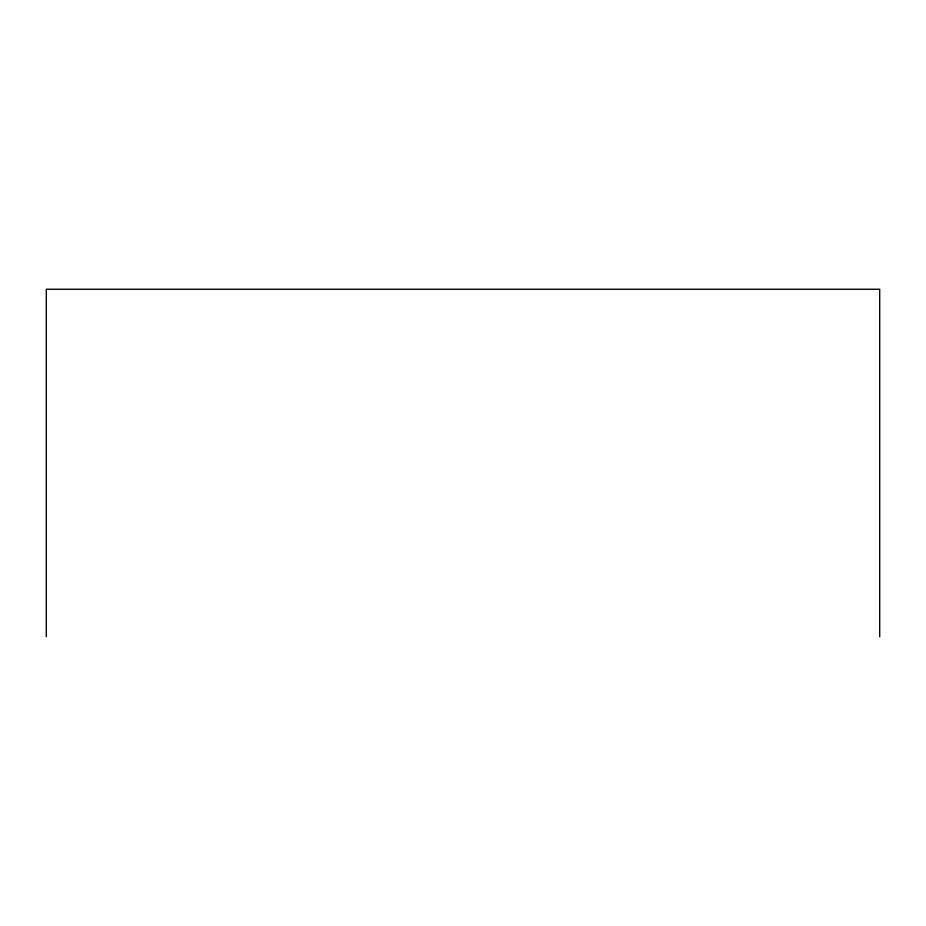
<?xml version="1.0" encoding="UTF-8"?>
<svg xmlns="http://www.w3.org/2000/svg" width="926" height="926" viewBox="0 0 926 926"><rect width="100%" height="100%" fill="white"/><g stroke="black" fill="none" stroke-linecap="round" stroke-linejoin="round"><path stroke-width="1.39" d="M879.7 636.752L879.7 289.248L46.3 289.248L46.3 636.752"/></g></svg>
